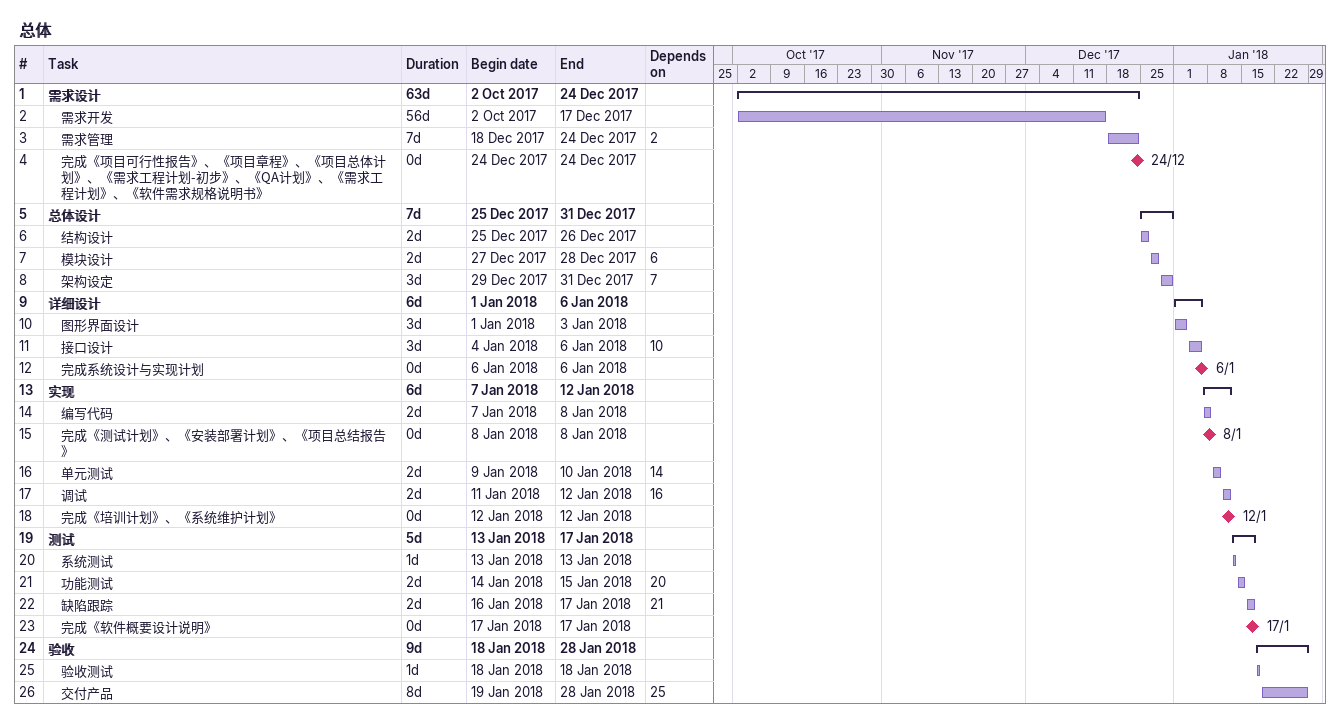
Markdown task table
总体

| ID | Level | Task | Duration | Start | Finish | Predecessors |
|---|---|---|---|---|---|---|
| 1 | 1 | **需求设计** | 63d | 2017-10-02 | 2017-12-24 |  |
| 2 | 2 | 需求开发 | 56d | 2017-10-02 | 2017-12-17 |  |
| 3 | 2 | 需求管理 | 7d | 2017-12-18 | 2017-12-24 | 2 |
| 4 | 2 | 完成《项目可行性报告》、《项目章程》、《项目总体计划》、《需求工程计划-初步》、《QA计划》、《需求工程计划》、《软件需求规格说明书》 | 0d | 2017-12-24 | 2017-12-24 |  |
| 5 | 1 | **总体设计** | 7d | 2017-12-25 | 2017-12-31 |  |
| 6 | 2 | 结构设计 | 2d | 2017-12-25 | 2017-12-26 |  |
| 7 | 2 | 模块设计 | 2d | 2017-12-27 | 2017-12-28 | 6 |
| 8 | 2 | 架构设定 | 3d | 2017-12-29 | 2017-12-31 | 7 |
| 9 | 1 | **详细设计** | 6d | 2018-01-01 | 2018-01-06 |  |
| 10 | 2 | 图形界面设计 | 3d | 2018-01-01 | 2018-01-03 |  |
| 11 | 2 | 接口设计 | 3d | 2018-01-04 | 2018-01-06 | 10 |
| 12 | 2 | 完成系统设计与实现计划 | 0d | 2018-01-06 | 2018-01-06 |  |
| 13 | 1 | **实现** | 6d | 2018-01-07 | 2018-01-12 |  |
| 14 | 2 | 编写代码 | 2d | 2018-01-07 | 2018-01-08 |  |
| 15 | 2 | 完成《测试计划》、《安装部署计划》、《项目总结报告》 | 0d | 2018-01-08 | 2018-01-08 |  |
| 16 | 2 | 单元测试 | 2d | 2018-01-09 | 2018-01-10 | 14 |
| 17 | 2 | 调试 | 2d | 2018-01-11 | 2018-01-12 | 16 |
| 18 | 2 | 完成《培训计划》、《系统维护计划》 | 0d | 2018-01-12 | 2018-01-12 |  |
| 19 | 1 | **测试** | 5d | 2018-01-13 | 2018-01-17 |  |
| 20 | 2 | 系统测试 | 1d | 2018-01-13 | 2018-01-13 |  |
| 21 | 2 | 功能测试 | 2d | 2018-01-14 | 2018-01-15 | 20 |
| 22 | 2 | 缺陷跟踪 | 2d | 2018-01-16 | 2018-01-17 | 21 |
| 23 | 2 | 完成《软件概要设计说明》 | 0d | 2018-01-17 | 2018-01-17 |  |
| 24 | 1 | **验收** | 9d | 2018-01-18 | 2018-01-28 |  |
| 25 | 2 | 验收测试 | 1d | 2018-01-18 | 2018-01-18 |  |
| 26 | 2 | 交付产品 | 8d | 2018-01-19 | 2018-01-28 | 25 |
